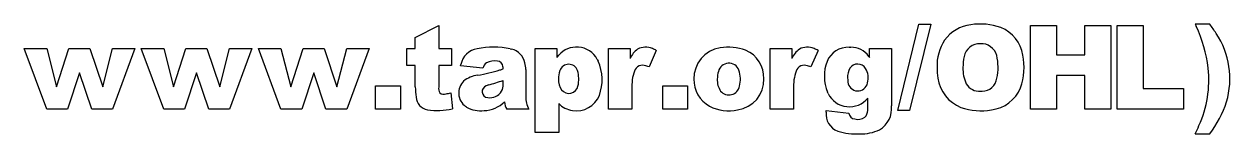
# Model space of a CAD drawing. Extents: x -9.5 to 58.6, y 17.9 to 45.8.
# Drawn here: x 39.97 to 58.58, y 17.92 to 19.62 of the extents above; entities that cross this region are included whole.
import ezdxf

# ---------------------------------------------------------------- set-up
doc = ezdxf.new("R2010")
doc.units = 0
doc.linetypes.add('0', pattern=[0])
doc.layers.add('1', color=7, linetype='0')

msp = doc.modelspace()

# ---------------------------------------------------------------- linework, layer by layer
at = {"layer": '1'}
for p, q in [((46.010567, 19.416468), (46.371071, 19.601137)), ((46.371071, 19.601137), (46.371071, 19.244167)), ((53.454453, 18.28459), (53.77784, 19.623228)), ((53.961624, 19.623228), (53.636467, 18.28459)), ((53.77784, 19.623228), (53.961624, 19.623228)), ((55.499863, 19.601137), (55.900131, 19.601137)), ((55.499863, 18.305796), (55.499863, 19.601137)), ((55.900131, 19.601137), (55.900131, 19.147858)), ((56.337509, 19.147858), (56.337509, 19.601137)), ((56.337509, 19.601137), (56.73954, 19.601137)), ((56.73954, 19.601137), (56.73954, 18.305796)), ((56.837578, 19.601137), (57.237839, 19.601137)), ((56.837578, 18.305796), (56.837578, 19.601137)), ((57.237839, 19.601137), (57.237839, 18.624771)), ((58.26693, 19.623228), (58.042496, 19.623228)), ((58.042496, 19.623228), (58.057648, 19.589235)), ((46.010567, 19.244167), (46.010567, 19.416468)), ((39.974937, 19.244167), (40.323071, 19.244167)), ((40.323071, 18.305796), (39.974937, 19.244167)), ((40.323071, 19.244167), (40.474163, 18.653046)), ((40.474163, 18.653046), (40.665016, 19.244167)), ((40.665016, 19.244167), (40.9893, 19.244167)), ((40.9893, 19.244167), (41.187222, 18.653046)), ((41.187222, 18.653046), (41.338314, 19.244167)), ((41.338314, 19.244167), (41.683796, 19.244167)), ((41.683796, 19.244167), (41.338314, 18.305796)), ((41.781834, 19.244167), (42.129967, 19.244167)), ((42.129967, 18.305796), (41.781834, 19.244167)), ((42.129967, 19.244167), (42.281059, 18.653046)), ((42.281059, 18.653046), (42.471916, 19.244167)), ((42.471916, 19.244167), (42.796196, 19.244167)), ((42.796196, 19.244167), (42.994118, 18.653046)), ((42.994118, 18.653046), (43.14521, 19.244167)), ((43.14521, 19.244167), (43.490692, 19.244167)), ((43.490692, 19.244167), (43.14521, 18.305796)), ((43.58873, 19.244167), (43.936867, 19.244167)), ((43.936867, 18.305796), (43.58873, 19.244167)), ((43.936867, 19.244167), (44.087959, 18.653046)), ((44.087959, 18.653046), (44.278809, 19.244167)), ((44.278809, 19.244167), (44.603096, 19.244167)), ((44.603096, 19.244167), (44.801018, 18.653046)), ((44.801018, 18.653046), (44.95211, 19.244167)), ((44.95211, 19.244167), (45.297592, 19.244167)), ((45.297592, 19.244167), (44.95211, 18.305796)), ((45.878021, 18.981741), (45.878021, 19.244167)), ((45.878021, 19.244167), (46.010567, 19.244167)), ((46.371071, 19.244167), (46.568993, 19.244167)), ((46.568993, 19.244167), (46.568993, 18.981741)), ((47.474808, 19.24275), (47.495399, 19.237268)), ((47.85894, 17.948826), (47.85894, 19.244167)), ((47.85894, 19.244167), (48.195595, 19.244167)), ((48.195595, 19.244167), (48.195595, 19.105444)), ((48.989891, 19.244167), (49.326546, 19.244167)), ((48.989891, 18.305796), (48.989891, 19.244167)), ((49.326546, 19.244167), (49.326546, 19.090424)), ((49.728577, 19.215893), (49.617249, 18.959652)), ((51.485016, 19.244167), (51.821671, 19.244167)), ((51.485016, 18.305796), (51.485016, 19.244167)), ((51.821671, 19.244167), (51.821671, 19.090424)), ((52.223701, 19.215893), (52.112373, 18.959652)), ((52.705215, 19.265375), (52.72908, 19.264917)), ((53.018883, 19.244167), (53.35553, 19.244167)), ((53.018883, 19.105444), (53.018883, 19.244167)), ((53.35553, 19.244167), (53.35553, 18.357927)), ((46.010567, 18.981741), (45.878021, 18.981741)), ((46.010567, 18.651279), (46.010567, 18.981741)), ((46.568993, 18.981741), (46.371071, 18.981741)), ((46.371071, 18.981741), (46.371071, 18.648628)), ((46.708549, 18.97644), (46.713684, 18.998369)), ((47.052261, 18.940212), (46.708549, 18.97644)), ((48.195595, 19.105444), (48.21096, 19.124184)), ((48.21096, 19.124184), (48.226051, 19.141529)), ((48.818153, 19.075422), (48.830948, 19.051252)), ((49.583061, 18.972635), (49.567581, 18.977503)), ((52.078178, 18.972635), (52.062706, 18.977503)), ((53.005028, 19.123892), (53.018883, 19.105444)), ((55.900131, 19.147858), (56.337509, 19.147858)), ((40.828484, 18.870409), (40.644695, 18.305796)), ((41.018456, 18.305796), (40.828484, 18.870409)), ((42.635384, 18.870409), (42.451591, 18.305796)), ((42.825356, 18.305796), (42.635384, 18.870409)), ((44.442284, 18.870409), (44.258492, 18.305796)), ((44.632248, 18.305796), (44.442284, 18.870409)), ((47.363609, 18.950382), (47.361931, 18.966883)), ((47.364174, 18.932261), (47.363609, 18.950382)), ((47.715843, 18.919889), (47.715843, 18.505487)), ((49.599609, 18.966684), (49.583061, 18.972635)), ((49.617249, 18.959652), (49.599609, 18.966684)), ((52.094734, 18.966684), (52.078178, 18.972635)), ((52.112373, 18.959652), (52.094734, 18.966684)), ((52.680473, 18.78912), (52.681007, 18.767187)), ((56.337509, 18.829763), (55.900131, 18.829763)), ((55.900131, 18.829763), (55.900131, 18.305796)), ((56.337509, 18.305796), (56.337509, 18.829763)), ((45.39563, 18.6663), (45.779991, 18.6663)), ((45.39563, 18.305796), (45.39563, 18.6663)), ((45.779991, 18.6663), (45.779991, 18.305796)), ((47.120079, 18.675356), (47.103996, 18.668192)), ((47.138687, 18.682549), (47.120079, 18.675356)), ((47.364174, 18.693691), (47.364174, 18.751123)), ((49.35128, 18.620354), (49.35128, 18.305796)), ((49.826614, 18.6663), (50.210976, 18.6663)), ((49.826614, 18.305796), (49.826614, 18.6663)), ((50.210976, 18.6663), (50.210976, 18.305796)), ((51.846405, 18.620354), (51.846405, 18.305796)), ((52.681007, 18.767187), (52.68261, 18.746553)), ((52.68261, 18.746553), (52.68528, 18.727219)), ((57.237839, 18.624771), (57.862541, 18.624771)), ((57.862541, 18.624771), (57.862541, 18.305796)), ((46.555733, 18.562037), (46.582245, 18.313747)), ((52.378799, 18.549101), (52.367958, 18.57115)), ((52.993263, 18.336721), (52.993263, 18.478979)), ((54.731186, 18.583242), (54.756401, 18.584084)), ((40.644695, 18.305796), (40.323071, 18.305796)), ((41.338314, 18.305796), (41.018456, 18.305796)), ((42.451591, 18.305796), (42.129967, 18.305796)), ((43.14521, 18.305796), (42.825356, 18.305796)), ((44.258492, 18.305796), (43.936867, 18.305796)), ((44.95211, 18.305796), (44.632248, 18.305796)), ((45.779991, 18.305796), (45.39563, 18.305796)), ((46.801628, 18.336641), (46.783798, 18.348852)), ((47.760902, 18.305796), (47.423378, 18.305796)), ((48.222099, 18.396805), (48.222099, 17.948826)), ((49.35128, 18.305796), (48.989891, 18.305796)), ((50.210976, 18.305796), (49.826614, 18.305796)), ((51.846405, 18.305796), (51.485016, 18.305796)), ((52.347992, 18.262535), (52.348488, 18.273067)), ((52.348488, 18.273067), (52.349129, 18.28459)), ((52.349129, 18.28459), (52.698143, 18.244827)), ((52.99086, 18.288897), (52.992661, 18.311844)), ((52.992661, 18.311844), (52.993263, 18.336721)), ((53.636467, 18.28459), (53.454453, 18.28459)), ((55.900131, 18.305796), (55.499863, 18.305796)), ((56.73954, 18.305796), (56.337509, 18.305796)), ((57.862541, 18.305796), (56.837578, 18.305796)), ((48.222099, 17.948826), (47.85894, 17.948826)), ((58.042496, 17.924969), (58.26693, 17.924969))]:
    msp.add_line(p, q, dxfattribs=at)
for centre, radius, start, end in [((54.648441, 19.0333), 0.582975, 96.79324, 144.080551), ((54.727314, 18.686687), 0.937227, 70.161082, 99.075288), ((54.837585, 19.053997), 0.554689, 9.452152, 67.998687), ((56.113052, 18.679682), 2.146797, 7.060891, 25.067094), ((56.571281, 18.351229), 2.119718, 32.130921, 36.875588), ((54.781368, 18.980865), 0.72226, 146.899212, -177.755841), ((57.309589, 18.778124), 1.26783, -16.35529, 33.539406), ((47.014748, 18.939264), 0.30681, 99.267147, 168.892921), ((47.221924, 17.858461), 1.407198, 79.647279, 100.505907), ((47.429298, 18.968142), 0.277126, 11.421994, 76.200566), ((48.489548, 18.926243), 0.340262, 83.811182, 140.749909), ((48.513393, 18.924828), 0.339937, 26.295912, 87.835924), ((49.635353, 18.967728), 0.332289, 125.979978, 158.330989), ((49.560711, 19.003527), 0.262438, 66.057381, 117.352066), ((49.489613, 18.764687), 0.510579, 62.093781, 69.644613), ((50.782551, 18.785454), 0.473727, 98.470763, -178.41266), ((50.845844, 18.519407), 0.746562, 69.540924, 100.267922), ((50.928631, 18.796162), 0.458729, -2.314795, 67.145659), ((52.130478, 18.967728), 0.332289, 125.979978, 158.330989), ((52.05584, 19.003513), 0.262451, 66.057803, 117.351467), ((51.984329, 18.763824), 0.511532, 62.098573, 69.634538), ((52.689365, 18.911385), 0.354345, 87.436269, 157.545865), ((52.734829, 18.935678), 0.329289, 34.860047, 91.000321), ((54.719284, 19.074986), 0.245313, 88.044837, 169.263543), ((54.741676, 19.073977), 0.246578, 15.219163, 93.260144), ((47.197525, 18.90303), 0.149947, 126.690315, 165.642749), ((47.23373, 18.76827), 0.284341, 81.355757, 116.258238), ((47.277424, 18.964855), 0.084531, 1.37439, 90.649001), ((47.332226, 18.917082), 0.383627, 0.419329, 16.030737), ((48.376495, 18.856676), 0.144553, 19.681082, 160.937003), ((48.17889, 18.762276), 0.713223, -19.937576, 23.901798), ((49.517204, 18.852705), 0.134582, 68.017643, 161.021429), ((50.847527, 18.850876), 0.167125, 21.322012, 166.050663), ((52.012333, 18.852709), 0.134577, 68.018541, 161.022436), ((52.995899, 18.816994), 0.674351, 160.082364, -158.619262), ((52.83379, 18.855732), 0.148999, 33.377406, 144.202444), ((55.145557, 18.962711), 0.685738, 166.681071, -179.005982), ((54.204548, 18.952202), 0.797182, -12.145464, 13.529997), ((54.438808, 18.95998), 0.963876, -19.551748, 11.072302), ((47.035389, 18.373188), 0.463244, 97.551552, 127.203847), ((46.594891, 21.171581), 2.36977, -80.781924, -72.314592), ((46.849613, 20.233759), 1.399525, -70.585978, -68.428127), ((48.576702, 18.784233), 0.357456, 160.443116, -178.091922), ((48.079739, 18.773344), 0.452549, -13.843553, 16.960659), ((50.082939, 18.658684), 0.732662, 161.061379, -177.001131), ((51.045818, 18.782766), 0.37643, 163.264157, -178.545943), ((50.568356, 18.77018), 0.457288, -13.443057, 18.020355), ((52.577824, 18.658697), 0.732423, 161.056071, -176.999104), ((52.970207, 18.808262), 0.290365, 152.377866, -176.220068), ((52.698799, 18.790251), 0.298394, -15.075561, 29.614234), ((55.003185, 18.946527), 0.943543, 179.632258, -170.398178), ((54.643578, 18.867817), 0.576114, -172.151328, -112.007823), ((54.962055, 18.922163), 0.502949, 176.73418, -153.860953), ((56.503239, 18.765343), 1.749433, -24.046611, 5.847439), ((46.950779, 18.637728), 0.94031, 179.174222, -171.20011), ((46.515106, 18.63184), 0.14501, 173.351708, -150.269977), ((46.942184, 18.55802), 0.262369, 135.426182, -127.133805), ((47.134239, 18.579706), 0.093511, 108.869556, -94.52024), ((46.084755, 22.553078), 4.011455, -74.767846, -71.401081), ((47.13232, 18.682972), 0.232102, -25.085444, 2.647075), ((48.472172, 18.754705), 0.253341, 176.010513, -144.363732), ((48.379185, 18.69507), 0.143136, -142.077335, -12.101582), ((50.772175, 18.758894), 0.463365, 178.33822, -118.726404), ((50.951805, 18.750774), 0.283186, 175.455048, -144.830807), ((50.848866, 18.694345), 0.167054, -140.311018, -10.511394), ((50.917931, 18.760818), 0.469356, -82.135263, 2.05312), ((52.837162, 18.741871), 0.152587, -174.489656, -11.044043), ((54.718559, 18.825609), 0.242695, -148.99338, -87.01774), ((54.751877, 18.818537), 0.234497, -88.894501, -8.351023), ((54.827866, 18.853437), 0.562387, -82.655576, -22.589371), ((46.240208, 18.512207), 0.219438, -175.207982, -101.262756), ((46.451458, 18.63567), 0.098057, -129.426708, -70.418518), ((46.371254, 19.119184), 0.586895, -78.892302, -71.679636), ((47.066254, 18.729757), 0.443644, -89.319125, -44.164418), ((47.15974, 18.700336), 0.216365, -98.738479, -32.347926), ((47.635487, 18.441603), 0.25186, -175.23066, -147.36973), ((48.07962, 18.482643), 0.364494, 176.406679, -150.975357), ((48.500183, 18.6593), 0.376288, -99.856748, -21.880201), ((52.708527, 18.711159), 0.367399, -153.826303, -39.194453), ((56.860737, 18.975336), 1.755178, -36.758196, -18.407009), ((46.347649, 19.273762), 0.988263, -98.747723, -76.267893), ((47.018562, 18.74959), 0.466462, -117.71428, -83.480435), ((48.481308, 18.64348), 0.357823, -136.419198, -97.311808), ((50.84959, 18.963753), 0.680904, -116.152905, -78.773445), ((52.625309, 18.229879), 0.279234, 173.284008, -110.451558), ((52.805511, 18.263266), 0.10894, -170.255665, -97.723508), ((52.843956, 18.289089), 0.146904, -46.755077, -0.075135), ((52.975788, 18.315504), 0.382104, -58.794477, 6.374428), ((54.741325, 19.278276), 0.995301, -108.367899, -80.840696), ((52.83828, 18.337887), 0.188628, -104.556573, -55.690319), ((55.906502, 18.979481), 2.382114, -26.274945, -22.901533), ((52.81781, 18.897125), 0.973117, -107.342499, -87.176479), ((52.886021, 18.605661), 0.680774, -91.70666, -64.997079)]:
    msp.add_arc(centre, radius, start, end, dxfattribs=at)

doc.saveas('drawing.dxf')
